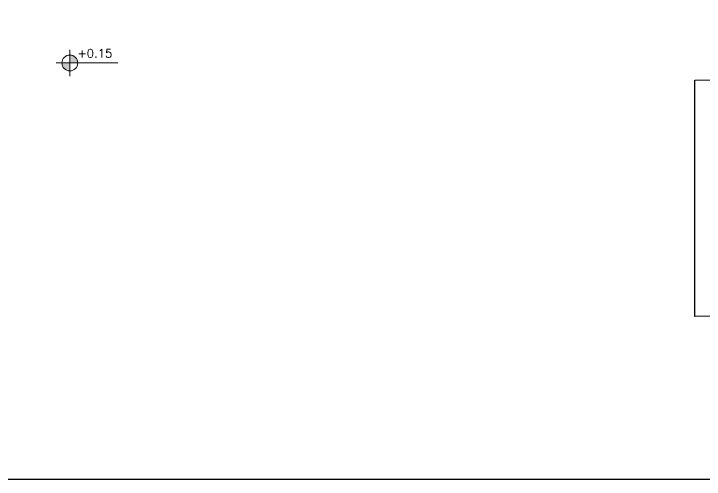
# Model space of a CAD drawing. Header units: millimetres. Extents: x -11627 to -10952, y 10244 to 10588.
# Drawn here: x -11312.36 to -11300.12, y 10440.52 to 10448.77 of the extents above; entities that cross this region are included whole.
import ezdxf

# ---------------------------------------------------------------- set-up
doc = ezdxf.new("R2010")
doc.units = ezdxf.units.MM
doc.layers.add('A-ELEV 01', color=7, linetype='Continuous')
for name, color, linetype, lineweight in [('BORDER A1', 7, 'Continuous', 100), ('STAIR', 34, 'Continuous', 5), ('SYMBOLS LEVEL', 233, 'Continuous', 5), ('Title Block', 7, 'Continuous', 0)]:
    doc.layers.add(name, color=color, linetype=linetype, lineweight=lineweight)
doc.styles.add('T20-200', font='ROMANS.SHX', dxfattribs={"height": 0.4})

# ---------------------------------------------------------------- blocks, each defined once
blk = doc.blocks.new('ADM FRAME-A2')
at = {"layer": 'BORDER A1', "lineweight": 25}
blk.add_lwpolyline([(-58.529, 2.457), (-11.557, 2.457), (-11.557, 40.943), (-58.529, 40.943)], close=True, dxfattribs=at)
blk = doc.blocks.new('DDW')
at = {"layer": 'SYMBOLS LEVEL'}
h = blk.add_hatch(color=256, dxfattribs=at)
edge = h.paths.add_edge_path()
edge.add_line((-11621.43, 10035.115), (-11621.43, 10034.975))
edge.add_line((-11621.43, 10034.975), (-11621.289, 10034.975))
edge.add_arc((-11621.43, 10034.975), 0.141, 0, 90)
edge = h.paths.add_edge_path()
edge.add_line((-11621.43, 10034.834), (-11621.43, 10034.975))
edge.add_line((-11621.43, 10034.975), (-11621.571, 10034.975))
edge.add_arc((-11621.43, 10034.975), 0.141, 180, 270)
for p, q in [((-11621.43, 10034.74), (-11621.43, 10035.209)), ((-11621.674, 10034.975), (-11620.58, 10034.975))]:
    blk.add_line(p, q, dxfattribs=at)
blk.add_circle((-11621.43, 10034.975), 0.141, dxfattribs=at)

msp = doc.modelspace()

# ---------------------------------------------------------------- linework, layer by layer
at = {"layer": 'A-ELEV 01', "ltscale": 8}
msp.add_lwpolyline([(-11300.285, 10447.595), (-11288.61, 10447.608), (-11288.61, 10443.419), (-11300.285, 10443.407)], close=True, dxfattribs=at)

# ---------------------------------------------------------------- block references
at = {"layer": 'STAIR', "ltscale": 0.3}
msp.add_blockref('DDW', (310.067, 412.927), dxfattribs=at)
at = {"layer": 'Title Block'}
msp.add_blockref('ADM FRAME-A2', (-11274.93, 10438.065), dxfattribs=at)

# ---------------------------------------------------------------- texts
at = {"layer": 'SYMBOLS LEVEL', "insert": (-11311.229, 10448.147), "char_height": 0.15, "width": 0.6675, "attachment_point": 1, "style": 'T20-200'}
msp.add_mtext('+0.15', dxfattribs=at)

doc.saveas('drawing.dxf')
